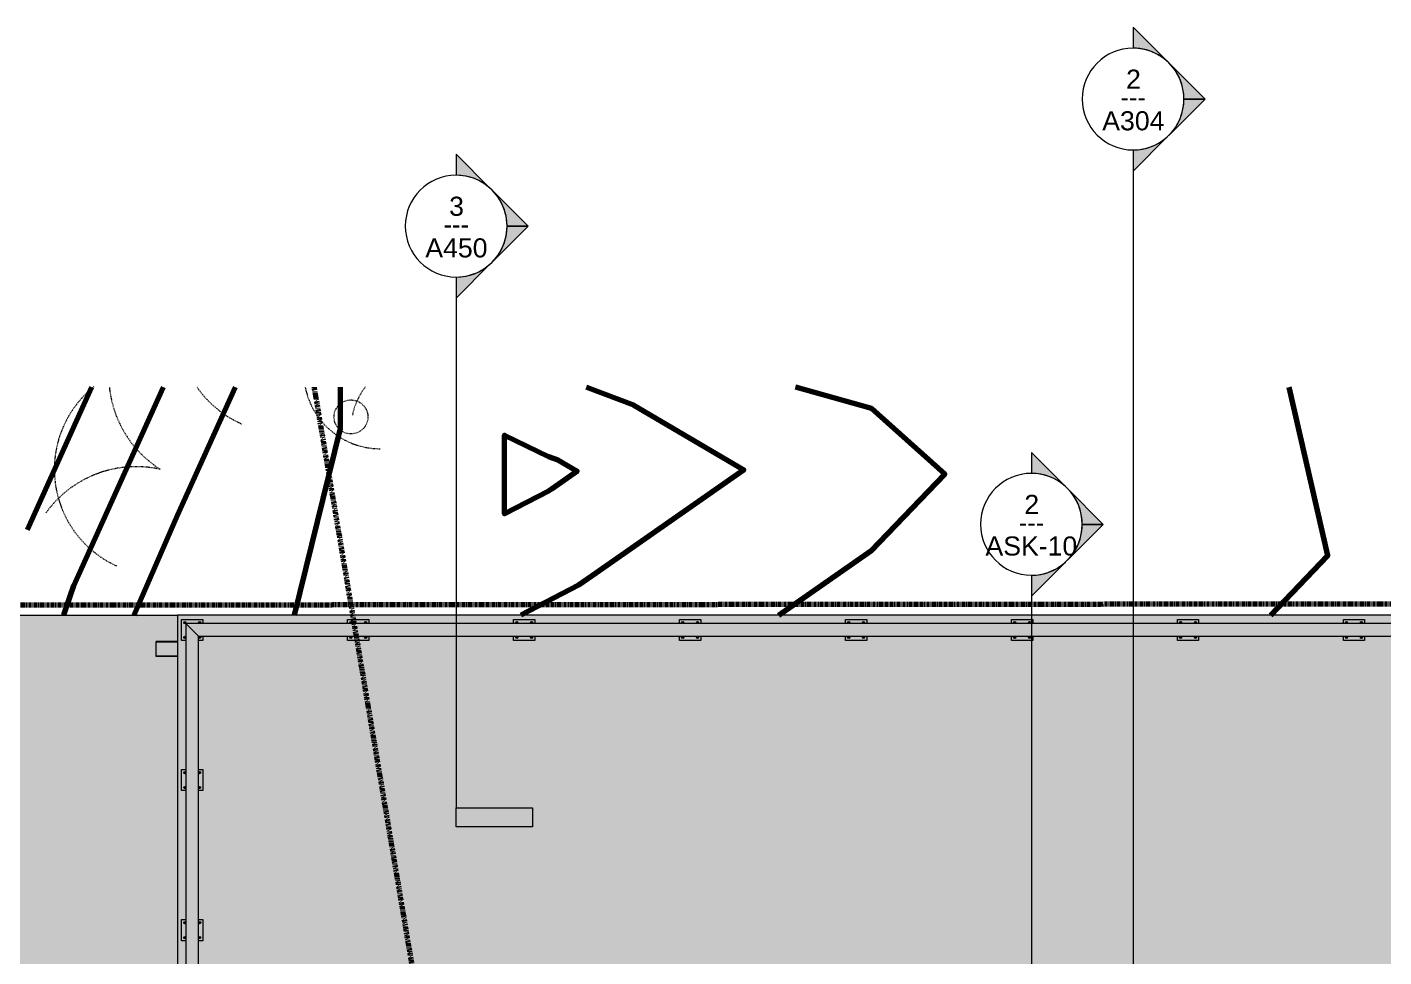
# Model space of a CAD drawing. Header units: inches. Extents: x -3276 to -1654, y 8217 to 9015.
# Drawn here: x -3109.8 to -2789.6, y 8796 to 9015.2 of the extents above; entities that cross this region are included whole.
import ezdxf

# ---------------------------------------------------------------- set-up
doc = ezdxf.new("R2010")
doc.units = ezdxf.units.IN
doc.header["$MEASUREMENT"] = 0
doc.linetypes.add('Dash', pattern=[0.25, 0.125, -0.125])
doc.linetypes.add('Double Dash 3_8_', pattern=[1, 0.375, -0.125, 0.125, -0.125, 0.125, -0.125])
for name, color, linetype, lineweight in [('A-DETL-GENF', 92, 'Continuous', 9), ('A-DETL-GENF-HDLN', 1, 'Dash', 9), ('A-FLOR', 192, 'Continuous', 18), ('A-FLOR-HRAL', 11, 'Continuous', 9), ('A-WALL', 113, 'Continuous', 18), ('C-PROP-LINE', 91, 'Double Dash 3_8_', 158), ('C-TOPO', 7, 'Continuous', 9), ('C-TOPO-MAJR', 7, 'Continuous', 80), ('G-ANNO-SYMB', 111, 'Continuous', 9), ('S-FNDN', 32, 'Continuous', 18)]:
    doc.layers.add(name, color=color, linetype=linetype, lineweight=lineweight)
doc.styles.add('Arial_1', font='arial.ttf', dxfattribs={"height": 4.5})
doc.styles.add('Century Gothic_1', font='ufonts.com_century-gothic.ttf', dxfattribs={"height": 4.5})

# ---------------------------------------------------------------- blocks, each defined once
blk = doc.blocks.new('Railing - 2_ x 1_2_ 2-V2-FLOOR PLAN - ROOF')
at = {"layer": 'A-FLOR-HRAL'}
h = blk.add_hatch(color=256, dxfattribs=at)
h.paths.add_polyline_path([(-2.5, -2.5), (-2.5, 2.5), (-1.5, 2.5), (-1.5, -1.5), (2.5, -1.5), (2.5, -2.5), (-2, -2.5)], flags=0)
h.paths.add_polyline_path([(-2, 1.75), (-1.99, 1.69), (-1.93, 1.57), (-1.81, 1.51), (-1.69, 1.51), (-1.57, 1.57), (-1.51, 1.69), (-1.51, 1.81), (-1.57, 1.93), (-1.63, 1.97), (-1.75, 2), (-1.88, 1.97), (-1.97, 1.87)], flags=0)
h.paths.add_polyline_path([(-2, -1.75), (-1.99, -1.81), (-1.93, -1.93), (-1.81, -1.99), (-1.69, -1.99), (-1.57, -1.93), (-1.51, -1.81), (-1.51, -1.69), (-1.57, -1.57), (-1.69, -1.51), (-1.81, -1.51), (-1.93, -1.57), (-1.99, -1.69)], flags=0)
h.paths.add_polyline_path([(1.5, 1.62), (1.5, 2.5), (2.5, 2.5), (2.5, 1.5), (1.5, 1.51), (1.5, 1.57)], flags=0)
h.paths.add_polyline_path([(1.5, -1.75), (1.53, -1.88), (1.57, -1.93), (1.69, -1.99), (1.81, -1.99), (1.93, -1.93), (1.99, -1.81), (1.99, -1.69), (1.97, -1.63), (1.87, -1.53), (1.81, -1.51), (1.69, -1.51), (1.57, -1.57), (1.51, -1.69)], flags=0)
h.paths.add_polyline_path([(1.51, 1.69), (1.57, 1.57), (1.72, 1.51), (1.81, 1.51), (1.91, 1.57), (1.97, 1.62), (1.99, 1.69), (1.99, 1.81), (1.97, 1.87), (1.87, 1.97), (1.75, 2), (1.62, 1.97), (1.57, 1.93), (1.51, 1.81)], flags=0)
h = blk.add_hatch(color=256, dxfattribs=at)
h.paths.add_polyline_path([(-2, 1.75), (-1.97, 1.87), (-1.88, 1.97), (-1.75, 2), (-1.63, 1.97), (-1.57, 1.93), (-1.51, 1.81), (-1.51, 1.69), (-1.57, 1.57), (-1.69, 1.51), (-1.81, 1.51), (-1.93, 1.57), (-1.99, 1.69)], flags=0)
h.paths.add_polyline_path([(-2, -1.75), (-1.99, -1.69), (-1.93, -1.57), (-1.81, -1.51), (-1.69, -1.51), (-1.57, -1.57), (-1.51, -1.69), (-1.51, -1.81), (-1.57, -1.93), (-1.69, -1.99), (-1.81, -1.99), (-1.93, -1.93), (-1.99, -1.81)], flags=0)
h.paths.add_polyline_path([(1.5, -1.75), (1.53, -1.64), (1.57, -1.57), (1.69, -1.51), (1.81, -1.51), (1.91, -1.57), (1.97, -1.63), (1.99, -1.69), (1.99, -1.81), (1.93, -1.93), (1.81, -1.99), (1.69, -1.99), (1.57, -1.93), (1.51, -1.81)], flags=0)
h.paths.add_polyline_path([(1.51, 1.69), (1.51, 1.81), (1.57, 1.93), (1.62, 1.97), (1.75, 2), (1.87, 1.97), (1.97, 1.87), (1.99, 1.81), (1.99, 1.69), (1.97, 1.62), (1.87, 1.53), (1.81, 1.51), (1.69, 1.51), (1.57, 1.57), (1.53, 1.62)], flags=0)
for p, q in [((-1.5, 2.5), (-2.5, 2.5)), ((-2.5, 2.5), (-2.5, -2.5)), ((2.5, 2.5), (1.5, 2.5)), ((2.5, 1.5), (2.5, 2.5)), ((-2.5, -2.5), (2.5, -2.5)), ((2.5, -2.5), (2.5, -1.5))]:
    blk.add_line(p, q, dxfattribs=at)
for centre, start, end in [((-1.75, 1.75), 360, 180), ((-1.75, 1.75), 180, 360), ((1.75, 1.75), 360, 180), ((1.75, 1.75), 180, 360), ((-1.75, -1.75), 360, 180), ((-1.75, -1.75), 180, 360), ((1.75, -1.75), 360, 180), ((1.75, -1.75), 180, 360)]:
    blk.add_arc(centre, 0.25, start, end, dxfattribs=at)
blk = doc.blocks.new('Railing - 2_ x 1_2_ 2-V3-FLOOR PLAN - ROOF')
at = {"layer": 'A-FLOR-HRAL'}
h = blk.add_hatch(color=256, dxfattribs=at)
h.paths.add_polyline_path([(-2.5, -2.5), (-2.5, 2.5), (-1.5, 2.5), (-1.51, -2.5), (-2, -2.5)], flags=0)
h.paths.add_polyline_path([(-2, 1.75), (-1.99, 1.69), (-1.93, 1.57), (-1.81, 1.51), (-1.69, 1.51), (-1.57, 1.57), (-1.51, 1.69), (-1.51, 1.81), (-1.57, 1.93), (-1.63, 1.97), (-1.75, 2), (-1.88, 1.97), (-1.97, 1.87)], flags=0)
h.paths.add_polyline_path([(-2, -1.75), (-1.99, -1.81), (-1.93, -1.93), (-1.81, -1.99), (-1.69, -1.99), (-1.57, -1.93), (-1.51, -1.81), (-1.51, -1.69), (-1.57, -1.57), (-1.69, -1.51), (-1.81, -1.51), (-1.93, -1.57), (-1.99, -1.69)], flags=0)
h.paths.add_polyline_path([(1.5, 1.57), (1.5, 2.5), (2.5, 2.5), (2.5, -2.5), (1.5, -2.5), (1.5, -1.53)], flags=0)
h.paths.add_polyline_path([(1.5, -1.75), (1.53, -1.88), (1.57, -1.93), (1.69, -1.99), (1.81, -1.99), (1.93, -1.93), (1.99, -1.81), (1.99, -1.69), (1.97, -1.63), (1.87, -1.53), (1.81, -1.51), (1.69, -1.51), (1.57, -1.57), (1.51, -1.69)], flags=0)
h.paths.add_polyline_path([(1.51, 1.81), (1.51, 1.69), (1.57, 1.57), (1.69, 1.51), (1.81, 1.51), (1.91, 1.57), (1.97, 1.62), (1.99, 1.69), (1.99, 1.81), (1.97, 1.87), (1.87, 1.97), (1.75, 2), (1.62, 1.97), (1.57, 1.93), (1.53, 1.86)], flags=0)
h = blk.add_hatch(color=256, dxfattribs=at)
h.paths.add_polyline_path([(-2, -1.75), (-1.99, -1.69), (-1.93, -1.57), (-1.81, -1.51), (-1.69, -1.51), (-1.57, -1.57), (-1.51, -1.69), (-1.51, -1.81), (-1.57, -1.93), (-1.69, -1.99), (-1.81, -1.99), (-1.93, -1.93), (-1.99, -1.81)], flags=0)
h.paths.add_polyline_path([(-2, 1.75), (-1.97, 1.87), (-1.88, 1.97), (-1.75, 2), (-1.63, 1.97), (-1.57, 1.93), (-1.51, 1.81), (-1.51, 1.69), (-1.57, 1.57), (-1.69, 1.51), (-1.81, 1.51), (-1.93, 1.57), (-1.99, 1.69)], flags=0)
h.paths.add_polyline_path([(1.5, -1.75), (1.53, -1.64), (1.57, -1.57), (1.69, -1.51), (1.81, -1.51), (1.91, -1.57), (1.97, -1.63), (1.99, -1.69), (1.99, -1.81), (1.93, -1.93), (1.81, -1.99), (1.69, -1.99), (1.57, -1.93), (1.51, -1.81)], flags=0)
h.paths.add_polyline_path([(1.51, 1.81), (1.57, 1.93), (1.62, 1.97), (1.75, 2), (1.87, 1.97), (1.97, 1.87), (1.99, 1.81), (1.99, 1.69), (1.97, 1.62), (1.87, 1.53), (1.81, 1.51), (1.69, 1.51), (1.57, 1.57), (1.51, 1.69)], flags=0)
for p, q in [((-1.5, 2.5), (-2.5, 2.5)), ((-2.5, 2.5), (-2.5, -2.5)), ((2.5, 2.5), (1.5, 2.5)), ((2.5, -2.5), (2.5, 2.5)), ((-2.5, -2.5), (-1.5, -2.5)), ((1.5, -2.5), (2.5, -2.5))]:
    blk.add_line(p, q, dxfattribs=at)
for centre, start, end in [((-1.75, 1.75), 360, 180), ((-1.75, 1.75), 180, 360), ((1.75, 1.75), 360, 180), ((1.75, 1.75), 180, 360), ((-1.75, -1.75), 360, 180), ((-1.75, -1.75), 180, 360), ((1.75, -1.75), 360, 180), ((1.75, -1.75), 180, 360)]:
    blk.add_arc(centre, 0.25, start, end, dxfattribs=at)
blk = doc.blocks.new('Railing - Railing-1114347-FLOOR PLAN - ROOF')
at = {"layer": 'A-FLOR-HRAL'}
for points in [[(8694.57, 3072.34), (8697.57, 3069.34), (8871.57, 3069.34), (8874.57, 3072.34), (8696.64, 3072.34)], [(8871.57, 3069.34), (8871.57, 2718.34), (8874.57, 2718.34), (8874.57, 3072.34), (8872.4, 3070.16)]]:
    blk.add_hatch(color=256, dxfattribs=at).paths.add_polyline_path(points, flags=0)
for p, q in [((8874.57, 3072.34), (8694.57, 3072.34)), ((8871.57, 3069.34), (8874.57, 3072.34)), ((8874.57, 2718.34), (8874.57, 3072.34)), ((8697.57, 3069.34), (8871.57, 3069.34)), ((8871.57, 3069.34), (8871.57, 2718.34))]:
    blk.add_line(p, q, dxfattribs=at)
at = {"extrusion": (0, 0, -1), "zscale": -1, "rotation": 270}
for name, p in [('Railing - 2_ x 1_2_ 2-V3-FLOOR PLAN - ROOF', (-8802.27, 3070.84)), ('Railing - 2_ x 1_2_ 2-V3-FLOOR PLAN - ROOF', (-8837.67, 3070.84)), ('Railing - 2_ x 1_2_ 2-V2-FLOOR PLAN - ROOF', (-8873.07, 3070.84))]:
    blk.add_blockref(name, p, dxfattribs=at)
at = {"extrusion": (0, 0, -1), "zscale": -1}
for p in [(-8873.07, 3031.67), (-8873.07, 2992.5), (-8873.07, 2953.34), (-8873.07, 2914.17), (-8873.07, 2875), (-8873.07, 2835.84), (-8873.07, 2796.67)]:
    blk.add_blockref('Railing - 2_ x 1_2_ 2-V3-FLOOR PLAN - ROOF', p, dxfattribs=at)
blk = doc.blocks.new('Walls 3 - Walls 3-1648727-FLOOR PLAN - ROOF')
at = {"layer": 'A-WALL'}
for points in [[(8866.78, 3075.88), (8866.78, 3074.34), (8866.91, 3074.34), (8866.91, 3079.34), (8866.78, 3079.34), (8866.78, 3078.24)], [(8866.91, 3074.34), (8870.22, 3074.34), (8870.22, 3079.34), (8866.91, 3079.34), (8866.91, 3075.88)], [(8870.22, 3079.34), (8870.22, 3074.34), (8870.34, 3074.34), (8870.34, 3079.34)]]:
    blk.add_hatch(color=256, dxfattribs=at).paths.add_polyline_path(points, flags=0)
for p, q in [((8866.78, 3079.34), (8866.91, 3079.34)), ((8866.78, 3074.34), (8866.78, 3079.34)), ((8866.91, 3079.34), (8870.22, 3079.34)), ((8866.91, 3074.34), (8866.91, 3079.34)), ((8870.22, 3079.34), (8870.34, 3079.34)), ((8870.22, 3074.34), (8870.22, 3079.34)), ((8870.34, 3074.34), (8870.34, 3079.34))]:
    blk.add_line(p, q, dxfattribs=at)
blk = doc.blocks.new('fountain grass 26747 - fountain grass 26747-1770214-FLOOR PLAN - ROOF')
at = {"layer": 'A-DETL-GENF-HDLN'}
blk.add_arc((0, 0), 25, 124.7622, 156.6445, dxfattribs=at)
blk = doc.blocks.new('fountain grass 26747 - fountain grass 26747-V11-FLOOR PLAN - ROOF')
at = {"layer": 'A-DETL-GENF-HDLN'}
for centre, radius, start, end in [((-25.61, 5.7), 26.24, 347.4534, 54.5466), ((0, 0), 25, 38.9378, 155.7016), ((22.14, -14.08), 26.24, 95.9936, 147.5466)]:
    blk.add_arc(centre, radius, start, end, dxfattribs=at)
blk = doc.blocks.new('lupin 26755 - lupin 26755-V12-FLOOR PLAN - ROOF')
at = {"layer": 'A-DETL-GENF-HDLN'}
blk.add_circle((-10.49, 6.87), 4, dxfattribs=at)
for centre, radius, start, end in [((0, 0), 18, 101.1056, 180), ((-13.57, -9.88), 16.78, 52.7563, 77.9486)]:
    blk.add_arc(centre, radius, start, end, dxfattribs=at)
blk = doc.blocks.new('Family - ___-1399760-FLOOR PLAN - ROOF')
at = {"layer": 'C-PROP-LINE'}
blk.add_line((8878.94, 3146.22), (8879.93, 2001.26), dxfattribs=at)
blk = doc.blocks.new('Family - ___-1426622-FLOOR PLAN - ROOF')
at = {"layer": 'C-PROP-LINE'}
blk.add_line((8337.96, 2941.76), (8930.36, 3042.02), dxfattribs=at)
blk = doc.blocks.new('Section - Section Head - Filled-22785-FLOOR PLAN - ROOF')
at = {"layer": 'G-ANNO-SYMB'}
h = blk.add_hatch(color=256, dxfattribs=at)
edge = h.paths.add_edge_path(flags=0)
edge.add_line((-0.4268, 0.1768), (-0.25, 0.3536))
edge.add_line((-0.25, 0.3536), (-0.25, 0.25))
edge.add_arc((-0.25, 0), 0.25, 90, 135)
h = blk.add_hatch(color=256, dxfattribs=at)
edge = h.paths.add_edge_path(flags=0)
edge.add_arc((-0.25, 0), 0.25, 45, 90)
edge.add_line((-0.25, 0.25), (-0.25, 0.3536))
edge.add_line((-0.25, 0.3536), (-0.0732, 0.1768))
h = blk.add_hatch(color=256, dxfattribs=at)
edge = h.paths.add_edge_path(flags=0)
edge.add_arc((-0.25, 0), 0.2503, 137.9216, 180)
edge.add_line((-0.5003, 0), (-0.6036, 0))
edge.add_line((-0.6036, 0), (-0.4358, 0.1678))
h = blk.add_hatch(color=256, dxfattribs=at)
edge = h.paths.add_edge_path(flags=0)
edge.add_line((-0.0642, 0.1678), (0.1036, 0))
edge.add_line((0.1036, 0), (0.0003, 0))
edge.add_arc((-0.25, 0), 0.2503, 0, 42.0784)
for p, q in [((-0.25, 0.3536), (-0.4268, 0.1768)), ((-0.25, 0.25), (-0.25, 0.3536)), ((-0.0732, 0.1768), (-0.25, 0.3536)), ((-0.25, 0.3536), (-0.25, 0.25)), ((-0.4358, 0.1678), (-0.6036, 0)), ((0.1036, 0), (-0.0642, 0.1678)), ((-0.6036, 0), (-0.5003, 0)), ((0.0003, 0), (0.1036, 0))]:
    blk.add_line(p, q, dxfattribs=at)
for centre, radius, start, end in [((-0.2503, 0), 0.25, 360, 180), ((-0.25, 0), 0.25, 90, 135), ((-0.25, 0), 0.25, 45, 90), ((-0.25, 0), 0.2503, 137.9216, 180), ((-0.25, 0), 0.2503, 0, 42.0784), ((-0.2503, 0), 0.25, 180, 360)]:
    blk.add_arc(centre, radius, start, end, dxfattribs=at)
blk = doc.blocks.new('Section - 3_32_ x 3_8_-54337-FLOOR PLAN - ROOF')
at = {"layer": 'G-ANNO-SYMB'}
blk.add_hatch(color=256, dxfattribs=at).paths.add_polyline_path([(0, 0.375), (0, 0), (-0.09375, 0), (-0.09375, 0.375)], flags=0)
for p, q in [((0, 0.375), (-0.09375, 0.375)), ((-0.09375, 0.375), (-0.09375, 0)), ((0, 0), (0, 0.375)), ((-0.09375, 0), (0, 0))]:
    blk.add_line(p, q, dxfattribs=at)

msp = doc.modelspace()

# ---------------------------------------------------------------- hatches: boundary and pattern name
at = {"layer": 'A-FLOR'}
h = msp.add_hatch(color=256, dxfattribs=at)
h.paths.add_polyline_path([(-2810.21, 8644.57), (-2725.84, 8644.57), (-2725.84, 8645.07), (-2729.84, 8645.07), (-2729.84, 8646.07), (-2762.67, 8646.07), (-2762.67, 8645.07), (-2767.67, 8645.07), (-2767.67, 8646.07), (-2802, 8646.07), (-2802, 8645.07), (-2807, 8645.07), (-2807, 8646.07), (-2811.84, 8646.07), (-2811.84, 8645.07), (-2812.34, 8645.07), (-2812.34, 8644.57), (-2811.84, 8644.57)], flags=0)
h.paths.add_polyline_path([(-2801.13, 8649.07), (-2767.67, 8649.07), (-2767.67, 8650.07), (-2762.67, 8650.07), (-2762.67, 8649.07), (-2729.84, 8649.07), (-2729.84, 8650.07), (-2725.84, 8650.07), (-2725.84, 8691.26), (-2717.34, 8691.26), (-2717.34, 8870.57), (-2722.34, 8870.57), (-2722.34, 8871.57), (-2755, 8871.57), (-2755, 8870.57), (-2760, 8870.57), (-2760, 8871.57), (-2794.17, 8871.57), (-2794.17, 8870.57), (-2799.17, 8870.57), (-2799.17, 8871.57), (-2833.34, 8871.57), (-2833.34, 8870.57), (-2838.34, 8870.57), (-2838.34, 8871.57), (-2872.5, 8871.57), (-2872.5, 8870.57), (-2877.5, 8870.57), (-2877.5, 8871.57), (-2911.67, 8871.57), (-2911.67, 8870.57), (-2916.67, 8870.57), (-2916.67, 8871.57), (-2950.84, 8871.57), (-2950.84, 8870.57), (-2955.84, 8870.57), (-2955.84, 8871.57), (-2990, 8871.57), (-2990, 8870.57), (-2995, 8870.57), (-2995, 8871.57), (-3029.17, 8871.57), (-3029.17, 8870.57), (-3034.17, 8870.57), (-3034.17, 8871.57), (-3068.34, 8871.57), (-3068.34, 8870.57), (-3069.34, 8870.57), (-3069.34, 8840.17), (-3068.34, 8840.17), (-3068.34, 8835.17), (-3069.34, 8835.17), (-3069.34, 8804.77), (-3068.34, 8804.77), (-3068.34, 8799.77), (-3069.34, 8799.77), (-3069.34, 8769.37), (-3068.34, 8769.37), (-3068.34, 8764.37), (-3069.34, 8764.37), (-3069.34, 8733.97), (-3068.34, 8733.97), (-3068.34, 8728.97), (-3069.34, 8728.97), (-3069.34, 8698.57), (-3068.34, 8698.57), (-3068.34, 8697.57), (-3036.41, 8697.57), (-3036.41, 8698.57), (-3031.41, 8698.57), (-3031.41, 8697.57), (-2999.48, 8697.57), (-2999.48, 8698.57), (-2994.48, 8698.57), (-2994.48, 8697.57), (-2962.55, 8697.57), (-2962.55, 8698.57), (-2957.55, 8698.57), (-2957.55, 8697.57), (-2925.62, 8697.57), (-2925.62, 8698.57), (-2920.62, 8698.57), (-2920.62, 8697.57), (-2888.69, 8697.57), (-2888.69, 8698.57), (-2883.69, 8698.57), (-2883.69, 8697.57), (-2851.77, 8697.57), (-2851.77, 8698.57), (-2846.77, 8698.57), (-2846.77, 8697.57), (-2816.34, 8697.57), (-2816.34, 8698.57), (-2811.34, 8698.57), (-2811.34, 8693.57), (-2816.34, 8693.57), (-2816.34, 8694.57), (-2846.77, 8694.57), (-2846.77, 8693.57), (-2851.77, 8693.57), (-2851.77, 8694.57), (-2883.69, 8694.57), (-2883.69, 8693.57), (-2888.69, 8693.57), (-2888.69, 8694.57), (-2920.62, 8694.57), (-2920.62, 8693.57), (-2925.62, 8693.57), (-2925.62, 8694.57), (-2957.55, 8694.57), (-2957.55, 8693.57), (-2962.55, 8693.57), (-2962.55, 8694.57), (-2994.48, 8694.57), (-2994.48, 8693.57), (-2999.48, 8693.57), (-2999.48, 8694.57), (-3031.41, 8694.57), (-3031.41, 8693.57), (-3036.41, 8693.57), (-3036.41, 8694.57), (-3068.34, 8694.57), (-3068.34, 8693.57), (-3073.34, 8693.57), (-3073.34, 8698.57), (-3072.34, 8698.57), (-3072.34, 8728.97), (-3073.34, 8728.97), (-3073.34, 8733.97), (-3072.34, 8733.97), (-3072.34, 8764.37), (-3073.34, 8764.37), (-3073.34, 8769.37), (-3072.34, 8769.37), (-3072.34, 8799.77), (-3073.34, 8799.77), (-3073.34, 8804.77), (-3072.34, 8804.77), (-3072.34, 8835.17), (-3073.34, 8835.17), (-3073.34, 8840.17), (-3072.34, 8840.17), (-3072.34, 8870.57), (-3073.34, 8870.57), (-3073.34, 8875.57), (-3068.34, 8875.57), (-3068.34, 8874.57), (-3034.17, 8874.57), (-3034.17, 8875.57), (-3029.17, 8875.57), (-3029.17, 8874.57), (-2995, 8874.57), (-2995, 8875.57), (-2990, 8875.57), (-2990, 8874.57), (-2955.84, 8874.57), (-2955.84, 8875.57), (-2950.84, 8875.57), (-2950.84, 8874.57), (-2916.67, 8874.57), (-2916.67, 8875.57), (-2911.67, 8875.57), (-2911.67, 8874.57), (-2877.5, 8874.57), (-2877.5, 8875.57), (-2872.5, 8875.57), (-2872.5, 8874.57), (-2838.34, 8874.57), (-2838.34, 8875.57), (-2833.34, 8875.57), (-2833.34, 8874.57), (-2799.17, 8874.57), (-2799.17, 8875.57), (-2794.17, 8875.57), (-2794.17, 8874.57), (-2760, 8874.57), (-2760, 8875.57), (-2755, 8875.57), (-2755, 8874.57), (-2722.34, 8874.57), (-2722.34, 8875.57), (-2717.34, 8875.57), (-2717.34, 8876.57), (-3074.34, 8876.57), (-3074.34, 8692.57), (-2812.34, 8692.57), (-2812.34, 8650.07), (-2811.84, 8650.07), (-2811.84, 8649.07), (-2807, 8649.07), (-2807, 8650.07), (-2802, 8650.07), (-2802, 8649.07)], flags=0)
at = {"layer": 'S-FNDN'}
msp.add_hatch(color=256, dxfattribs=at).paths.add_polyline_path([(-3128.34, 8644.57), (-2962.34, 8644.57), (-2962.34, 8645.07), (-2962.84, 8645.07), (-2962.84, 8650.07), (-2962.34, 8650.07), (-2962.34, 8692.57), (-3074.34, 8692.57), (-3074.34, 8866.78), (-3079.34, 8866.78), (-3079.34, 8870.34), (-3074.34, 8870.34), (-3074.34, 8876.57), (-3128.34, 8876.57), (-3128.34, 8683.17), (-3128.34, 8644.57)], flags=0)

# ---------------------------------------------------------------- linework, layer by layer
at = {"layer": 'A-FLOR'}
for p, q in [((-2717.34, 8876.57), (-3074.34, 8876.57)), ((-3074.34, 8876.57), (-3074.34, 8692.57))]:
    msp.add_line(p, q, dxfattribs=at)
at = {"layer": 'C-TOPO'}
for p, q in [((-3128.28, 8876.57), (-3093.08, 8876.57)), ((-3093.08, 8876.57), (-3075.88, 8876.57)), ((-3075.88, 8876.57), (-3074.34, 8876.57))]:
    msp.add_line(p, q, dxfattribs=at)
at = {"layer": 'C-TOPO-MAJR'}
for p, q in [((-3094.6, 8930.36), (-3109.8, 8896.69)), ((-3077.66, 8930.36), (-3098.82, 8883.48)), ((-3060.72, 8930.36), (-3074.39, 8900.08)), ((-2986.79, 8914.01), (-2984.53, 8913.16)), ((-3074.39, 8900.08), (-3084.61, 8876.57))]:
    msp.add_line(p, q, dxfattribs=at)
at = {"layer": 'C-TOPO-MAJR', "flags": 128}
for points in [[(-3035.95, 8930.36), (-3035.95, 8920.55), (-3046.77, 8876.57)], [(-2977.85, 8930.36), (-2966.66, 8926.12), (-2940.66, 8910.82), (-2975.62, 8886.47), (-2979.68, 8883.64), (-2993.29, 8876.57)], [(-2932.39, 8876.57), (-2910.56, 8891.78), (-2908.64, 8893.78), (-2893.24, 8909.84), (-2910.56, 8925.28), (-2928.49, 8930.36)], [(-2816.3, 8876.57), (-2802.82, 8890.64), (-2811.93, 8930.36)], [(-2984.53, 8913.16), (-2980.01, 8910.5), (-2986.08, 8906.28), (-2986.79, 8905.79), (-2997.11, 8900.42), (-2997.11, 8919.05), (-2986.79, 8914.01)], [(-3098.82, 8883.48), (-3099.7, 8880.93), (-3101.2, 8876.57)]]:
    msp.add_lwpolyline(points, dxfattribs=at)
at = {"layer": 'G-ANNO-SYMB'}
for p, q in [((-2848.8, 8986.27), (-2848.8, 8246.44)), ((-3008.55, 8956.3), (-3008.55, 8831.12)), ((-2872.8, 8885.98), (-2872.8, 8686.5))]:
    msp.add_line(p, q, dxfattribs=at)

# ---------------------------------------------------------------- block references
at = {"layer": 'A-DETL-GENF', "rotation": 89.9999999999999}
for name, p in [('fountain grass 26747 - fountain grass 26747-V11-FLOOR PLAN - ROOF', (-3078.38, 8910.95)), ('fountain grass 26747 - fountain grass 26747-1770214-FLOOR PLAN - ROOF', (-3049.16, 8944.57)), ('lupin 26755 - lupin 26755-V12-FLOOR PLAN - ROOF', (-3026.51, 8933.81))]:
    msp.add_blockref(name, p, dxfattribs=at)
at = {"layer": 'A-FLOR-HRAL', "rotation": 89.9999999999999}
msp.add_blockref('Railing - Railing-1114347-FLOOR PLAN - ROOF', (0, 0), dxfattribs=at)
at = {"layer": 'A-WALL', "rotation": 89.9999999999999}
msp.add_blockref('Walls 3 - Walls 3-1648727-FLOOR PLAN - ROOF', (0, 0), dxfattribs=at)
at = {"layer": 'C-PROP-LINE', "rotation": 89.9999999999999}
for name in ['Family - ___-1426622-FLOOR PLAN - ROOF', 'Family - ___-1399760-FLOOR PLAN - ROOF']:
    msp.add_blockref(name, (0, 0), dxfattribs=at)
at = {"layer": 'G-ANNO-SYMB', "xscale": 47.99999999999997, "yscale": 47.99999999999997, "zscale": 47.99999999999997, "rotation": 269.9999999999995}
for p in [(-2848.8, 8986.27), (-3008.55, 8956.3), (-2872.8, 8885.98)]:
    msp.add_blockref('Section - Section Head - Filled-22785-FLOOR PLAN - ROOF', p, dxfattribs=at)
at = {"layer": 'G-ANNO-SYMB', "extrusion": (0, 0, -1), "xscale": 47.99999999999997, "yscale": 47.99999999999997, "zscale": 47.99999999999997, "rotation": 90.00000000000064}
msp.add_blockref('Section - 3_32_ x 3_8_-54337-FLOOR PLAN - ROOF', (3008.55, 8831.12), dxfattribs=at)

# ---------------------------------------------------------------- texts
at = {"layer": 'G-ANNO-SYMB', "char_height": 4.5, "attachment_point": 1}
for s, insert, width, style in [('2', (-2850.46, 9005.23), 4.242, 'Arial_1'), ('---', (-2851.78, 9000.97), 7.7265, 'Century Gothic_1'), ('A304', (-2856.08, 8995.41), 17.877, 'Arial_1'), ('3', (-3010.21, 8975.25), 4.242, 'Arial_1'), ('---', (-3011.53, 8971), 7.7265, 'Century Gothic_1'), ('A450', (-3015.83, 8965.43), 17.877, 'Arial_1'), ('2', (-2874.46, 8904.94), 4.242, 'Arial_1'), ('---', (-2875.78, 8900.68), 7.7265, 'Century Gothic_1'), ('ASK-10', (-2883.64, 8895.12), 26.5125, 'Arial_1')]:
    msp.add_mtext(s, dxfattribs=dict(at, insert=insert, width=width, style=style))

doc.saveas('drawing.dxf')
